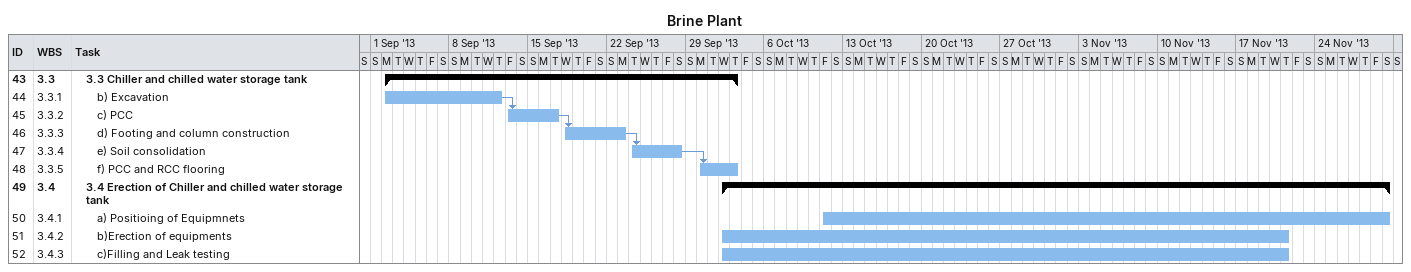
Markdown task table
Brine Plant

| ID | WBS | Task | Start | Finish | Predecessors |
|---|---|---|---|---|---|
| 43 | 3.3 | **3.3 Chiller and chilled water storage tank** | 2013-09-02 | 2013-10-03 |  |
| 44 | 3.3.1 | b) Excavation | 2013-09-02 | 2013-09-12 |  |
| 45 | 3.3.2 | c) PCC | 2013-09-13 | 2013-09-17 | 44 |
| 46 | 3.3.3 | d) Footing and column construction | 2013-09-18 | 2013-09-23 | 45 |
| 47 | 3.3.4 | e) Soil consolidation | 2013-09-24 | 2013-09-28 | 46 |
| 48 | 3.3.5 | f) PCC and RCC flooring | 2013-09-30 | 2013-10-03 | 47 |
| 49 | 3.4 | **3.4 Erection of Chiller and chilled water storage tank** | 2013-10-02 | 2013-11-30 |  |
| 50 | 3.4.1 | a) Positioing of Equipmnets | 2013-10-11 | 2013-11-30 |  |
| 51 | 3.4.2 | b)Erection of equipments | 2013-10-02 | 2013-11-21 |  |
| 52 | 3.4.3 | c)Filling and Leak testing | 2013-10-02 | 2013-11-21 |  |
